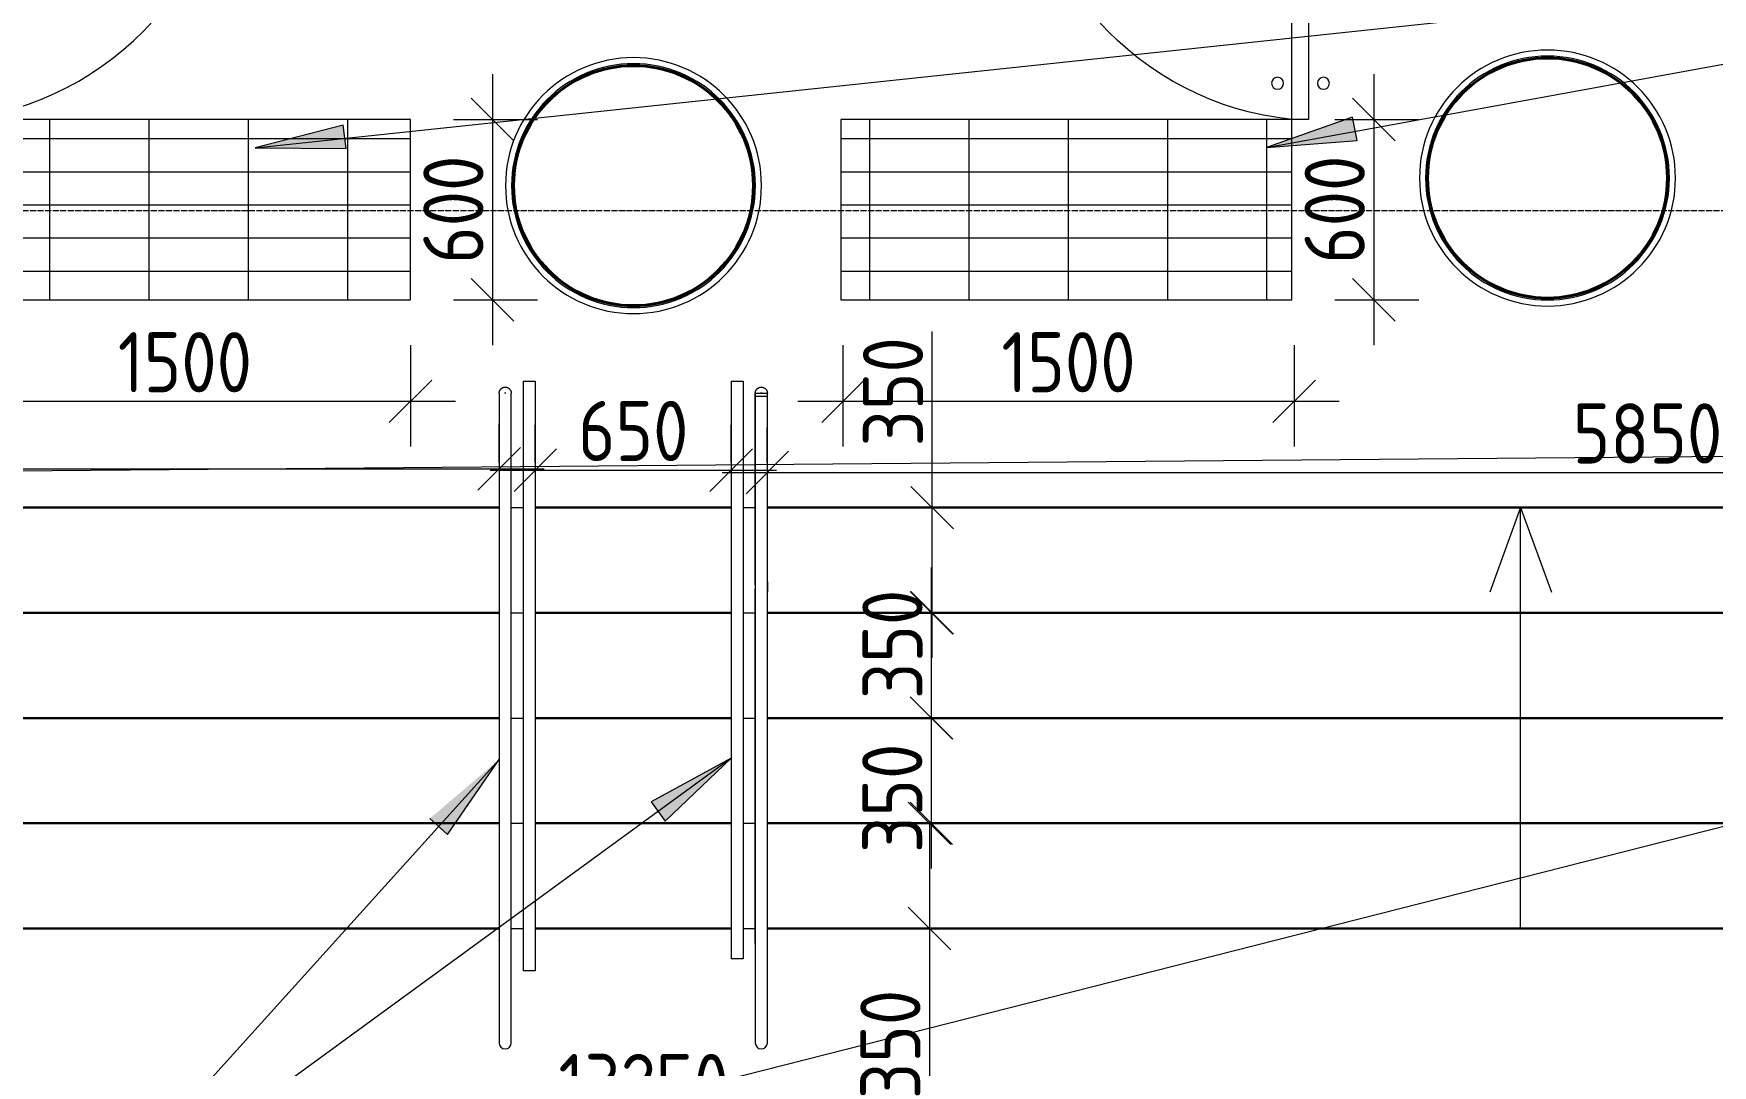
# Model space of a CAD drawing. Header units: millimetres. Extents: x 504091 to 2165846, y 135022 to 442887.
# Drawn here: x 1033176 to 1038758, y 322703 to 326134 of the extents above; entities that cross this region are included whole.
import ezdxf

# ---------------------------------------------------------------- set-up
doc = ezdxf.new("R2010")
doc.units = ezdxf.units.MM
doc.linetypes.add('ADSK_Линия сетки', pattern=[25, 20, -2.5, 0, -2.5])
doc.linetypes.add('осеваяX2', pattern=[4, 2.5, -0.5, 0.5, -0.5])
doc.layers.get('Defpoints').update_dxf_attribs({"color": 255})
for name, color, linetype, lineweight in [('Аннотация', 7, 'Continuous', 9), ('Двери', 7, 'Continuous', 20), ('Колонны', 7, 'Continuous', 18), ('Лестницы', 7, 'Continuous', 18), ('Ограждение', 7, 'Continuous', 18), ('Оси', 165, 'осеваяX2', 13), ('Перекрытие', 7, 'Continuous', 18), ('размеры', 7, 'Continuous', 9), ('Стены наружные', 7, 'Continuous', 18), ('Узлы', 7, 'Continuous', 18)]:
    doc.layers.add(name, color=color, linetype=linetype, lineweight=lineweight)
doc.layers.add('ВСПОМОГАТЕЛЬНЫЙ', color=52, linetype='Continuous', lineweight=5, plot=False)
doc.layers.add('Линии', color=7, linetype='Continuous', lineweight=9, true_color=0x00a600)
doc.styles.add('GOST Common_1', font='GOST_Common.ttf', dxfattribs={"width": 0.9, "height": 250})
doc.styles.add('GOST Common_6', font='GOST_Common.ttf', dxfattribs={"width": 0.9, "height": 200})
doc.dimstyles.new('ADSK_Основной_2_5_мм_Округление_до_10_мм', dxfattribs={"dimscale": 304.8, "dimtxt": 251.428749, "dimasz": 0.463911, "dimexe": 0.492126, "dimexo": 0.492126, "dimgap": 0.098425, "dimtad": 1, "dimdec": 0, "dimrnd": 10, "dimdsep": 46, "dimtxsty": 'GOST Common_1', "dimblk1": 'OBLIQUE', "dimblk2": 'OBLIQUE', "dimsah": 1, "dimcen": 0.09, "dimdle": 0.492126, "dimazin": 2, "dimtfac": 1, "dimtdec": 4, "dimtix": 1, "dimtmove": 0, "dimatfit": 3, "dimfxl": 0, "dimtvp": 1, "dimtolj": 1, "dimtzin": 0, "dimlwd": 20, "dimlwe": 20, "dimarcsym": 0})

# ---------------------------------------------------------------- blocks, each defined once
blk = doc.blocks.new('Ограждение - Ограждение-1958639-План 1-го этажа')
at = {"layer": 'Ограждение'}
for p, q in [((24185.2, -2705), (24225.2, -2705)), ((24185.2, -2705), (24185.2, -3045)), ((24225.2, -2705), (24225.2, -3045)), ((24185.2, -3045), (24185.2, -3345)), ((24225.2, -3045), (24225.2, -3345)), ((24185.2, -3345), (24185.2, -4545)), ((24225.2, -3345), (24225.2, -4545)), ((24185.2, -4545), (24185.2, -4665)), ((24225.2, -4545), (24225.2, -4665)), ((24225.2, -4665), (24185.2, -4665))]:
    blk.add_line(p, q, dxfattribs=at)
blk = doc.blocks.new('Тип перил - Перила_Внутренний_-3098167-План 1-го этажа')
at = {"layer": 'Ограждение'}
for p, q in [((24105.2, -2705), (24105.2, -3045)), ((24127.5, -2705), (24122.9, -2705)), ((24145.2, -3045), (24145.2, -2705)), ((24105.2, -3045), (24105.2, -3332.5)), ((24145.2, -3332.5), (24145.2, -3045)), ((24105.2, -3346.6), (24105.2, -4524.6)), ((24145.2, -4524.6), (24145.2, -3346.6)), ((24105.2, -4525.2), (24105.2, -4524.6))]:
    blk.add_line(p, q, dxfattribs=at)
at = {"layer": 'Ограждение', "flags": 128}
for points in [[(24105.2, -3332.5), (24105.2, -3333.7), (24105.2, -3334.9), (24105.2, -3336.1), (24105.2, -3337.3), (24105.2, -3338.5), (24105.2, -3339.6), (24105.2, -3340.8), (24105.2, -3341.9), (24105.2, -3343.1), (24105.2, -3344.2), (24105.2, -3345.3), (24105.2, -3346.4), (24105.2, -3346.6)], [(24145.2, -3346.6), (24145.2, -3345.5), (24145.2, -3344.5), (24145.2, -3343.3), (24145.2, -3342.2), (24145.2, -3341.1), (24145.2, -3339.9), (24145.2, -3338.8), (24145.2, -3337.6), (24145.2, -3336.4), (24145.2, -3335.2), (24145.2, -3334), (24145.2, -3332.8), (24145.2, -3332.5)]]:
    blk.add_lwpolyline(points, dxfattribs=at)
blk = doc.blocks.new('Тип перил - D40-V56-План 1-го этажа')
at = {"layer": 'Ограждение', "flags": 128}
for points in [[(0, 20), (0.8, 20), (1.6, 19.9), (2.4, 19.9), (3.2, 19.7), (4, 19.6), (4.8, 19.4), (5.5, 19.2), (6.3, 19), (7, 18.7), (7.8, 18.4), (8.5, 18.1), (9.2, 17.7), (9.9, 17.4), (10.6, 16.9), (11.3, 16.5), (11.9, 16), (12.6, 15.6), (13.2, 15), (13.8, 14.5), (14.3, 13.9), (14.9, 13.3), (15.4, 12.7), (15.9, 12.1), (16.4, 11.5), (16.8, 10.8), (17.2, 10.1), (17.6, 9.4), (18, 8.7), (18.3, 8), (18.6, 7.2), (18.9, 6.5), (19.2, 5.7), (19.4, 5), (19.6, 4.2), (19.7, 3.4), (19.8, 2.6), (19.9, 1.8), (20, 1), (20, 0.2), (20, 0)], [(20, 0), (20, -0.8), (19.9, -1.6), (19.9, -2.4), (19.7, -3.2), (19.6, -4), (19.4, -4.8), (19.2, -5.5), (19, -6.3), (18.7, -7), (18.4, -7.8), (18.1, -8.5), (17.7, -9.2), (17.4, -9.9), (16.9, -10.6), (16.5, -11.3), (16, -11.9), (15.6, -12.6), (15, -13.2), (14.5, -13.8), (13.9, -14.3), (13.3, -14.9), (12.7, -15.4), (12.1, -15.9), (11.5, -16.4), (10.8, -16.8), (10.1, -17.2), (9.4, -17.6), (8.7, -18), (8, -18.3), (7.2, -18.6), (6.5, -18.9), (5.7, -19.2), (5, -19.4), (4.2, -19.6), (3.4, -19.7), (2.6, -19.8), (1.8, -19.9), (1, -20), (0.2, -20), (0, -20)]]:
    blk.add_lwpolyline(points, dxfattribs=at)
blk = doc.blocks.new('Тип перил - Перила_Внутренний_-3098185-План 1-го этажа')
at = {"layer": 'Ограждение', "flags": 128}
for points in [[(24105.2, -3332.5), (24105.2, -3333.7), (24105.2, -3334.9), (24105.2, -3336.1), (24105.2, -3337.3), (24105.2, -3338.5), (24105.2, -3339.6), (24105.2, -3340.8), (24105.2, -3341.9), (24105.2, -3343.1), (24105.2, -3344.2), (24105.2, -3345.3), (24105.2, -3346.4), (24105.2, -3346.6)], [(24145.2, -3346.6), (24145.2, -3345.5), (24145.2, -3344.5), (24145.2, -3343.3), (24145.2, -3342.2), (24145.2, -3341.1), (24145.2, -3339.9), (24145.2, -3338.8), (24145.2, -3337.6), (24145.2, -3336.4), (24145.2, -3335.2), (24145.2, -3334), (24145.2, -3332.8)]]:
    blk.add_lwpolyline(points, dxfattribs=at)
blk = doc.blocks.new('Тип перил - D40-V58-План 1-го этажа')
at = {"layer": 'Ограждение', "flags": 128}
for points in [[(4.8, 19.4), (5.5, 19.2), (6.3, 19), (7, 18.7), (7.8, 18.4), (8.5, 18.1), (9.2, 17.7), (9.9, 17.4), (10.6, 16.9), (11.3, 16.5), (11.9, 16), (12.6, 15.6), (13.2, 15), (13.8, 14.5), (14.3, 13.9), (14.9, 13.3), (15.4, 12.7), (15.9, 12.1), (16.4, 11.5), (16.8, 10.8), (17.2, 10.1), (17.6, 9.4), (18, 8.7), (18.3, 8), (18.6, 7.2), (18.9, 6.5), (19.2, 5.7), (19.4, 5), (19.6, 4.2), (19.7, 3.4), (19.8, 2.6), (19.9, 1.8), (20, 1), (20, 0.2), (20, 0)], [(9.4, -17.6), (8.7, -18), (8, -18.3), (7.2, -18.6), (6.5, -18.9), (5.7, -19.2), (5, -19.4), (4.2, -19.6)], [(20, 0), (20, -0.8), (19.9, -1.6), (19.9, -2.4), (19.7, -3.2), (19.6, -4), (19.4, -4.8), (19.2, -5.5), (19, -6.3), (18.7, -7), (18.4, -7.8), (18.1, -8.5), (17.7, -9.2), (17.4, -9.9), (16.9, -10.6), (16.5, -11.3), (16, -11.9), (15.6, -12.6), (15, -13.2), (14.5, -13.8), (13.9, -14.3), (13.3, -14.9), (12.7, -15.4), (12.1, -15.9), (11.5, -16.4), (10.8, -16.8), (10.1, -17.2)]]:
    blk.add_lwpolyline(points, dxfattribs=at)
blk = doc.blocks.new('Тип перил - Перила_Внутренний_-V59-План 1-го этажа')
at = {"layer": 'Ограждение'}
for p, q in [((24956.8, -2705), (24996.8, -2705)), ((24956.8, -3332.5), (24956.8, -2705)), ((24996.8, -3332.5), (24996.8, -2705)), ((24956.8, -3332.5), (24956.8, -3356)), ((24996.8, -3332.5), (24996.8, -3356)), ((24956.8, -4525), (24956.8, -3356)), ((24996.8, -4525), (24996.8, -3356))]:
    blk.add_line(p, q, dxfattribs=at)
blk = doc.blocks.new('Ограждение - Ограждение-3099070-План 1-го этажа')
at = {"layer": 'Ограждение'}
for p, q in [((24876.8, -2705), (24916.8, -2705)), ((24876.8, -2705), (24876.8, -3045)), ((24916.8, -2705), (24916.8, -3045)), ((24876.8, -3045), (24876.8, -3345)), ((24916.8, -3045), (24916.8, -3345)), ((24876.8, -3345), (24876.8, -4545)), ((24916.8, -3345), (24916.8, -4545)), ((24876.8, -4545), (24876.8, -4625)), ((24916.8, -4545), (24916.8, -4625)), ((24916.8, -4625), (24876.8, -4625))]:
    blk.add_line(p, q, dxfattribs=at)
blk = doc.blocks.new('Тип перил - Перила_Внутренний_-3099075-План 1-го этажа')
at = {"layer": 'Ограждение'}
for p, q in [((24956.8, -2705), (24956.8, -3045)), ((24979.1, -2705), (24974.4, -2705)), ((24996.8, -3045), (24996.8, -2705)), ((24956.8, -3045), (24956.8, -3332.5)), ((24996.8, -3332.5), (24996.8, -3045)), ((24956.8, -3346.6), (24956.8, -4524.6)), ((24996.8, -4524.6), (24996.8, -3346.6)), ((24956.8, -4525.2), (24956.8, -4524.6))]:
    blk.add_line(p, q, dxfattribs=at)
at = {"layer": 'Ограждение', "flags": 128}
for points in [[(24956.8, -3332.5), (24956.8, -3333.7), (24956.8, -3334.9), (24956.8, -3336.1), (24956.8, -3337.3), (24956.8, -3338.5), (24956.8, -3339.6), (24956.8, -3340.8), (24956.8, -3341.9), (24956.8, -3343.1), (24956.8, -3344.2), (24956.8, -3345.3), (24956.8, -3346.4), (24956.8, -3346.6)], [(24996.8, -3346.6), (24996.8, -3345.5), (24996.8, -3344.5), (24996.8, -3343.3), (24996.8, -3342.2), (24996.8, -3341.1), (24996.8, -3339.9), (24996.8, -3338.8), (24996.8, -3337.6), (24996.8, -3336.4), (24996.8, -3335.2), (24996.8, -3334), (24996.8, -3332.8), (24996.8, -3332.5)]]:
    blk.add_lwpolyline(points, dxfattribs=at)
blk = doc.blocks.new('Тип перил - Перила_Внутренний_-V68-План 1-го этажа')
at = {"layer": 'Ограждение'}
for p, q in [((24956.8, -2705), (24996.8, -2705)), ((24956.8, -3332.5), (24956.8, -2705)), ((24996.8, -3332.5), (24996.8, -2705)), ((24956.8, -3332.5), (24956.8, -3356)), ((24996.8, -3332.5), (24996.8, -3356)), ((24956.8, -4525), (24956.8, -3356)), ((24996.8, -4525), (24996.8, -3356))]:
    blk.add_line(p, q, dxfattribs=at)
blk = doc.blocks.new('Тип перил - Перила_Внутренний_-3099086-План 1-го этажа')
at = {"layer": 'Ограждение', "flags": 128}
for points in [[(24956.8, -3332.5), (24956.8, -3333.7), (24956.8, -3334.9), (24956.8, -3336.1), (24956.8, -3337.3), (24956.8, -3338.5), (24956.8, -3339.6), (24956.8, -3340.8), (24956.8, -3341.9), (24956.8, -3343.1), (24956.8, -3344.2), (24956.8, -3345.3), (24956.8, -3346.4), (24956.8, -3346.6)], [(24996.8, -3346.6), (24996.8, -3345.5), (24996.8, -3344.5), (24996.8, -3343.3), (24996.8, -3342.2), (24996.8, -3341.1), (24996.8, -3339.9), (24996.8, -3338.8), (24996.8, -3337.6), (24996.8, -3336.4), (24996.8, -3335.2), (24996.8, -3334), (24996.8, -3332.8)]]:
    blk.add_lwpolyline(points, dxfattribs=at)
blk = doc.blocks.new('Тип перил - Перила_Внутренний_-V69-План 1-го этажа')
at = {"layer": 'Ограждение'}
for p, q in [((24956.8, -3332.5), (24956.8, -3346.7)), ((24996.8, -3332.5), (24996.8, -3346.7))]:
    blk.add_line(p, q, dxfattribs=at)
blk = doc.blocks.new('ADSK_Стрелка - По умолчанию-7055096-План 1-го этажа')
at = {"layer": 'Узлы'}
blk.add_line((0, 0), (1399.4, 0.2), dxfattribs=at)
blk = doc.blocks.new('_Oblique')
at = {"color": 0, "linetype": 'ByBlock', "lineweight": -2}
blk.add_line((-0.5, -0.5), (0.5, 0.5), dxfattribs=at)
blk = doc.blocks.new('*D976')
at = {"layer": 'Defpoints', "color": 0, "lineweight": 20, "transparency": 16777216}
for p in [(1035871.1, 323508.2), (1036155, 323508.2), (1035871.1, 323158.2)]:
    blk.add_point(p, dxfattribs=at)
at = {"layer": 'размеры', "color": 0, "transparency": 16777216}
for p, q in [((1036021.1, 323508.2), (1036305, 323508.2)), ((1036155, 323508.2), (1036155, 323008.2)), ((1036021.1, 323158.2), (1036305, 323158.2)), ((1036155, 323158.2), (1036155, 322572.1))]:
    blk.add_line(p, q, dxfattribs=at)
at = {"layer": 'размеры', "color": 0, "transparency": 16777216, "xscale": 141.4, "yscale": 141.4, "zscale": 141.4}
for p, rotation in [((1036155, 323508.2), 90), ((1036155, 323158.2), 270)]:
    blk.add_blockref('_Oblique', p, dxfattribs=dict(at, rotation=rotation))
at = {"layer": 'размеры', "color": 0, "lineweight": 20, "transparency": 16777216, "insert": (1036025, 322773.1), "char_height": 200, "attachment_point": 5, "rotation": 90, "style": 'GOST Common_6'}
blk.add_mtext('\\A1;350', dxfattribs=at)
blk = doc.blocks.new('*D977')
at = {"layer": 'Defpoints', "color": 0, "lineweight": 20, "transparency": 16777216}
for p in [(1035965.8, 323858.2), (1036161.3, 323858.2), (1035871.1, 323508.2)]:
    blk.add_point(p, dxfattribs=at)
at = {"layer": 'размеры', "color": 0, "transparency": 16777216}
for p, q in [((1036161.3, 323358.2), (1036161.3, 324008.2)), ((1036115.8, 323858.2), (1036311.3, 323858.2)), ((1036021.1, 323508.2), (1036311.3, 323508.2))]:
    blk.add_line(p, q, dxfattribs=at)
at = {"layer": 'размеры', "color": 0, "transparency": 16777216, "xscale": 141.4, "yscale": 141.4, "zscale": 141.4}
for p, rotation in [((1036161.3, 323858.2), 90), ((1036161.3, 323508.2), 270)]:
    blk.add_blockref('_Oblique', p, dxfattribs=dict(at, rotation=rotation))
at = {"layer": 'размеры', "color": 0, "lineweight": 20, "transparency": 16777216, "insert": (1036031.3, 323591.4), "char_height": 200, "attachment_point": 5, "rotation": 90, "style": 'GOST Common_6'}
blk.add_mtext('\\A1;350', dxfattribs=at)
blk = doc.blocks.new('*D978')
at = {"layer": 'Defpoints', "color": 0, "lineweight": 20, "transparency": 16777216}
for p in [(1035981.6, 324208.2), (1036161.9, 324208.2), (1035965.8, 323858.2)]:
    blk.add_point(p, dxfattribs=at)
at = {"layer": 'размеры', "color": 0, "transparency": 16777216}
for p, q in [((1036161.9, 323708.2), (1036161.9, 324358.2)), ((1036131.6, 324208.2), (1036311.9, 324208.2)), ((1036115.8, 323858.2), (1036311.9, 323858.2))]:
    blk.add_line(p, q, dxfattribs=at)
at = {"layer": 'размеры', "color": 0, "transparency": 16777216, "xscale": 141.4, "yscale": 141.4, "zscale": 141.4}
for p, rotation in [((1036161.9, 324208.2), 90), ((1036161.9, 323858.2), 270)]:
    blk.add_blockref('_Oblique', p, dxfattribs=dict(at, rotation=rotation))
at = {"layer": 'размеры', "color": 0, "lineweight": 20, "transparency": 16777216, "insert": (1036031.9, 324103), "char_height": 200, "attachment_point": 5, "rotation": 90, "style": 'GOST Common_6'}
blk.add_mtext('\\A1;350', dxfattribs=at)
blk = doc.blocks.new('*D979')
at = {"layer": 'Defpoints', "color": 0, "lineweight": 20, "transparency": 16777216}
for p in [(1035946.2, 324557.6), (1036163.7, 324557.6), (1035981.6, 324208.2)]:
    blk.add_point(p, dxfattribs=at)
at = {"layer": 'размеры', "color": 0, "transparency": 16777216}
for p, q in [((1036163.7, 324557.6), (1036163.7, 325143.7)), ((1036096.2, 324557.6), (1036313.7, 324557.6)), ((1036163.7, 324058.2), (1036163.7, 324557.6)), ((1036131.6, 324208.2), (1036313.7, 324208.2))]:
    blk.add_line(p, q, dxfattribs=at)
at = {"layer": 'размеры', "color": 0, "transparency": 16777216, "xscale": 141.4, "yscale": 141.4, "zscale": 141.4}
for p, rotation in [((1036163.7, 324557.6), 90), ((1036163.7, 324208.2), 270)]:
    blk.add_blockref('_Oblique', p, dxfattribs=dict(at, rotation=rotation))
at = {"layer": 'размеры', "color": 0, "lineweight": 20, "transparency": 16777216, "insert": (1036033.7, 324942.7), "char_height": 200, "attachment_point": 5, "rotation": 90, "style": 'GOST Common_6'}
blk.add_mtext('\\A1;350', dxfattribs=at)
blk = doc.blocks.new('*D980')
at = {"layer": 'Defpoints', "color": 0, "lineweight": 20, "transparency": 16777216}
for p in [(1034724.3, 324686.3), (1028940.8, 324628.1), (1034724.3, 324558.2)]:
    blk.add_point(p, dxfattribs=at)
at = {"layer": 'размеры', "color": 0, "transparency": 16777216}
for p, q in [((1028940.8, 324778.1), (1028940.8, 324836.3)), ((1034724.3, 324708.2), (1034724.3, 324836.3)), ((1028790.8, 324686.3), (1034874.3, 324686.3))]:
    blk.add_line(p, q, dxfattribs=at)
at = {"layer": 'размеры', "color": 0, "transparency": 16777216, "xscale": 141.4, "yscale": 141.4, "zscale": 141.4, "rotation": 180}
blk.add_blockref('_Oblique', (1028940.8, 324686.3), dxfattribs=at)
at = {"layer": 'размеры', "color": 0, "transparency": 16777216, "xscale": 141.4, "yscale": 141.4, "zscale": 141.4}
blk.add_blockref('_Oblique', (1034724.3, 324686.3), dxfattribs=at)
at = {"layer": 'размеры', "color": 0, "lineweight": 20, "transparency": 16777216, "insert": (1031832.5, 324816.3), "char_height": 200, "attachment_point": 5, "style": 'GOST Common_6'}
blk.add_mtext('\\A1;5780', dxfattribs=at)
blk = doc.blocks.new('*D981')
at = {"layer": 'Defpoints', "color": 0, "lineweight": 20, "transparency": 16777216}
for p in [(1035495.8, 324682.4), (1034844.3, 324558.2), (1035495.8, 324557.6)]:
    blk.add_point(p, dxfattribs=at)
at = {"layer": 'размеры', "color": 0, "transparency": 16777216}
for p, q in [((1034844.3, 324708.2), (1034844.3, 324832.4)), ((1035495.8, 324707.6), (1035495.8, 324832.4)), ((1034694.3, 324682.4), (1035645.8, 324682.4))]:
    blk.add_line(p, q, dxfattribs=at)
at = {"layer": 'размеры', "color": 0, "transparency": 16777216, "xscale": 141.4, "yscale": 141.4, "zscale": 141.4, "rotation": 180}
blk.add_blockref('_Oblique', (1034844.3, 324682.4), dxfattribs=at)
at = {"layer": 'размеры', "color": 0, "transparency": 16777216, "xscale": 141.4, "yscale": 141.4, "zscale": 141.4}
blk.add_blockref('_Oblique', (1035495.8, 324682.4), dxfattribs=at)
at = {"layer": 'размеры', "color": 0, "lineweight": 20, "transparency": 16777216, "insert": (1035170.1, 324812.4), "char_height": 200, "attachment_point": 5, "style": 'GOST Common_6'}
blk.add_mtext('\\A1;650', dxfattribs=at)
blk = doc.blocks.new('*D982')
at = {"layer": 'Defpoints', "color": 0, "lineweight": 20, "transparency": 16777216}
for p in [(1041468.6, 324674.3), (1035615.8, 324557.6), (1041468.6, 324557.6)]:
    blk.add_point(p, dxfattribs=at)
at = {"layer": 'размеры', "color": 0, "transparency": 16777216}
for p, q in [((1035615.8, 324707.6), (1035615.8, 324824.3)), ((1041468.6, 324707.6), (1041468.6, 324824.3)), ((1035465.8, 324674.3), (1041618.6, 324674.3))]:
    blk.add_line(p, q, dxfattribs=at)
at = {"layer": 'размеры', "color": 0, "transparency": 16777216, "xscale": 141.4, "yscale": 141.4, "zscale": 141.4, "rotation": 180}
blk.add_blockref('_Oblique', (1035615.8, 324674.3), dxfattribs=at)
at = {"layer": 'размеры', "color": 0, "transparency": 16777216, "xscale": 141.4, "yscale": 141.4, "zscale": 141.4}
blk.add_blockref('_Oblique', (1041468.6, 324674.3), dxfattribs=at)
at = {"layer": 'размеры', "color": 0, "lineweight": 20, "transparency": 16777216, "insert": (1038542.2, 324804.3), "char_height": 200, "attachment_point": 5, "style": 'GOST Common_6'}
blk.add_mtext('\\A1;5850', dxfattribs=at)
blk = doc.blocks.new('*D983')
at = {"layer": 'Defpoints', "color": 0, "lineweight": 20, "transparency": 16777216}
for p in [(1028579.7, 323158.2), (1041829.7, 323158.2), (1041829.7, 322511.5)]:
    blk.add_point(p, dxfattribs=at)
at = {"layer": 'размеры', "color": 0, "transparency": 16777216}
for p, q in [((1028579.7, 323008.2), (1028579.7, 322361.5)), ((1041829.7, 323008.2), (1041829.7, 322361.5)), ((1028429.7, 322511.5), (1041979.7, 322511.5))]:
    blk.add_line(p, q, dxfattribs=at)
at = {"layer": 'размеры', "color": 0, "transparency": 16777216, "xscale": 141.4, "yscale": 141.4, "zscale": 141.4, "rotation": 180}
blk.add_blockref('_Oblique', (1028579.7, 322511.5), dxfattribs=at)
at = {"layer": 'размеры', "color": 0, "transparency": 16777216, "xscale": 141.4, "yscale": 141.4, "zscale": 141.4}
blk.add_blockref('_Oblique', (1041829.7, 322511.5), dxfattribs=at)
at = {"layer": 'размеры', "color": 0, "lineweight": 20, "transparency": 16777216, "insert": (1035204.7, 322641.5), "char_height": 200, "attachment_point": 5, "style": 'GOST Common_6'}
blk.add_mtext('\\A1;13250', dxfattribs=at)
blk = doc.blocks.new('*D948')
at = {"layer": 'Defpoints', "color": 0, "lineweight": 20, "transparency": 16777216}
for p in [(1038395.9, 326758.2), (1039049.5, 326758.2), (1040004.6, 324557.6)]:
    blk.add_point(p, dxfattribs=at)
at = {"layer": 'размеры', "color": 0, "transparency": 16777216}
for p, q in [((1039049.5, 324407.6), (1039049.5, 326908.2)), ((1038545.9, 326758.2), (1039199.5, 326758.2)), ((1039854.6, 324557.6), (1038899.5, 324557.6))]:
    blk.add_line(p, q, dxfattribs=at)
at = {"layer": 'размеры', "color": 0, "transparency": 16777216, "xscale": 141.4, "yscale": 141.4, "zscale": 141.4}
for p, rotation in [((1039049.5, 326758.2), 90), ((1039049.5, 324557.6), 270)]:
    blk.add_blockref('_Oblique', p, dxfattribs=dict(at, rotation=rotation))
at = {"layer": 'размеры', "color": 0, "lineweight": 20, "transparency": 16777216, "insert": (1038919.5, 325657.9), "char_height": 200, "attachment_point": 5, "rotation": 90, "style": 'GOST Common_6'}
blk.add_mtext('\\A1;2200', dxfattribs=at)
blk = doc.blocks.new('витражная дверь 1500')
at = {"layer": 'Двери'}
for points in [[(-110, -1000), (-55, -1000), (-55, 0), (-110, 0), (-110, -1000)], [(1500, -650), (1445, -650), (1445, 0), (1500, 0), (1500, -650)]]:
    blk.add_lwpolyline(points, dxfattribs=at)
for centre, radius, start, end in [((-156.3, -3.8), 1001.3, 275.8055, 0.2201), ((1501.3, 3.9), 656.3, 180.3406, 265.0782)]:
    blk.add_arc(centre, radius, start, end, dxfattribs=at)
at = {"layer": 'Линии', "color": 7, "lineweight": 18}
for centre in [(-160, -880), (-7.5, -880)]:
    blk.add_circle(centre, 20, dxfattribs=at)
blk = doc.blocks.new('*D1025')
at = {"layer": 'Defpoints', "color": 0, "lineweight": 20, "transparency": 16777216}
for p in [(1032929.5, 325248.2), (1034429.5, 325248.2), (1034429.5, 324911)]:
    blk.add_point(p, dxfattribs=at)
at = {"layer": 'размеры', "color": 0, "transparency": 16777216}
for p, q in [((1032929.5, 325098.2), (1032929.5, 324761)), ((1034429.5, 325098.2), (1034429.5, 324761)), ((1032779.5, 324911), (1034579.5, 324911))]:
    blk.add_line(p, q, dxfattribs=at)
at = {"layer": 'размеры', "color": 0, "transparency": 16777216, "xscale": 141.4, "yscale": 141.4, "zscale": 141.4, "rotation": 180}
blk.add_blockref('_Oblique', (1032929.5, 324911), dxfattribs=at)
at = {"layer": 'размеры', "color": 0, "transparency": 16777216, "xscale": 141.4, "yscale": 141.4, "zscale": 141.4}
blk.add_blockref('_Oblique', (1034429.5, 324911), dxfattribs=at)
at = {"layer": 'размеры', "color": 0, "lineweight": 20, "transparency": 16777216, "insert": (1033679.5, 325041), "char_height": 200, "attachment_point": 5, "style": 'GOST Common_6'}
blk.add_mtext('\\A1;1500', dxfattribs=at)
blk = doc.blocks.new('*D960')
at = {"layer": 'Defpoints', "color": 0, "lineweight": 20, "transparency": 16777216}
for p in [(1035867.2, 325248.2), (1037367.2, 325248.2), (1037367.2, 324911)]:
    blk.add_point(p, dxfattribs=at)
at = {"layer": 'размеры', "color": 0, "transparency": 16777216}
for p, q in [((1035867.2, 325098.2), (1035867.2, 324761)), ((1037367.2, 325098.2), (1037367.2, 324761)), ((1035717.2, 324911), (1037517.2, 324911))]:
    blk.add_line(p, q, dxfattribs=at)
at = {"layer": 'размеры', "color": 0, "transparency": 16777216, "xscale": 141.4, "yscale": 141.4, "zscale": 141.4, "rotation": 180}
blk.add_blockref('_Oblique', (1035867.2, 324911), dxfattribs=at)
at = {"layer": 'размеры', "color": 0, "transparency": 16777216, "xscale": 141.4, "yscale": 141.4, "zscale": 141.4}
blk.add_blockref('_Oblique', (1037367.2, 324911), dxfattribs=at)
at = {"layer": 'размеры', "color": 0, "lineweight": 20, "transparency": 16777216, "insert": (1036617.2, 325041), "char_height": 200, "attachment_point": 5, "style": 'GOST Common_6'}
blk.add_mtext('\\A1;1500', dxfattribs=at)
blk = doc.blocks.new('*D1026')
at = {"layer": 'Defpoints', "color": 0, "lineweight": 20, "transparency": 16777216}
for p in [(1034422, 325848.2), (1034422, 325248.2), (1034702.1, 325248.2)]:
    blk.add_point(p, dxfattribs=at)
at = {"layer": 'размеры', "color": 0, "transparency": 16777216}
for p, q in [((1034702.1, 325998.2), (1034702.1, 325098.2)), ((1034572, 325848.2), (1034852.1, 325848.2)), ((1034572, 325248.2), (1034852.1, 325248.2))]:
    blk.add_line(p, q, dxfattribs=at)
at = {"layer": 'размеры', "color": 0, "transparency": 16777216, "xscale": 141.4, "yscale": 141.4, "zscale": 141.4}
for p, rotation in [((1034702.1, 325848.2), 90), ((1034702.1, 325248.2), 270)]:
    blk.add_blockref('_Oblique', p, dxfattribs=dict(at, rotation=rotation))
at = {"layer": 'размеры', "color": 0, "lineweight": 20, "transparency": 16777216, "insert": (1034572.1, 325548.2), "char_height": 200, "attachment_point": 5, "rotation": 90, "style": 'GOST Common_6'}
blk.add_mtext('\\A1;600', dxfattribs=at)
blk = doc.blocks.new('*D961')
at = {"layer": 'Defpoints', "color": 0, "lineweight": 20, "transparency": 16777216}
for p in [(1037352.1, 325848.2), (1037352.1, 325248.2), (1037632.2, 325248.2)]:
    blk.add_point(p, dxfattribs=at)
at = {"layer": 'размеры', "color": 0, "transparency": 16777216}
for p, q in [((1037632.2, 325998.2), (1037632.2, 325098.2)), ((1037502.1, 325848.2), (1037782.2, 325848.2)), ((1037502.1, 325248.2), (1037782.2, 325248.2))]:
    blk.add_line(p, q, dxfattribs=at)
at = {"layer": 'размеры', "color": 0, "transparency": 16777216, "xscale": 141.4, "yscale": 141.4, "zscale": 141.4}
for p, rotation in [((1037632.2, 325848.2), 90), ((1037632.2, 325248.2), 270)]:
    blk.add_blockref('_Oblique', p, dxfattribs=dict(at, rotation=rotation))
at = {"layer": 'размеры', "color": 0, "lineweight": 20, "transparency": 16777216, "insert": (1037502.2, 325548.2), "char_height": 200, "attachment_point": 5, "rotation": 90, "style": 'GOST Common_6'}
blk.add_mtext('\\A1;600', dxfattribs=at)

msp = doc.modelspace()

# ---------------------------------------------------------------- hatches: boundary and pattern name
at = {"layer": 'Аннотация', "lineweight": 9}
for points in [[(1033912.9659, 325753.807), (1034215.5428, 325751.1358), (1034205.924, 325829.5395)], [(1037275.7049, 325754.9587), (1037577.3912, 325778.3111), (1037561.0674, 325855.5975)], [(1034724.3019, 323720.4433), (1034493.9589, 323524.224), (1034552.593, 323471.2928)], [(1035495.844, 323724.2344), (1035230.1003, 323579.5271), (1035276.6083, 323515.6784)]]:
    msp.add_hatch(color=256, dxfattribs=at).paths.add_polyline_path(points)
at = {"layer": 'Колонны', "true_color": 0xfbfbf4}
for points in [[(1038209.6816, 325247.8911), (1038281.7459, 325254.4935), (1038348.3723, 325272.346), (1038412.4338, 325302.2184), (1038470.3348, 325342.7611), (1038523.2877, 325396.9863), (1038562.3981, 325453.9445), (1038591.3362, 325516.963), (1038609.1258, 325584.1269), (1038615.1861, 325653.3955), (1038608.5836, 325653.3955), (1038602.5234, 325584.1269), (1038584.5269, 325516.963), (1038555.1409, 325453.9445), (1038515.2583, 325396.9863), (1038466.0909, 325347.8189), (1038409.1326, 325307.9363), (1038346.1141, 325278.5503), (1038278.9502, 325260.5537), (1038209.6816, 325254.4935), (1038139.2665, 325260.8609), (1038070.9909, 325279.6033), (1038010.2306, 325307.9363), (1037953.2723, 325347.8189), (1037904.1049, 325396.9863), (1037864.2223, 325453.9445), (1037834.8363, 325516.963), (1037816.8398, 325584.1269), (1037809.8498, 325653.3955), (1037804.1772, 325653.3955), (1037811.682, 325577.9633), (1037828.6321, 325514.7049), (1037858.5045, 325450.6433), (1037899.7442, 325392.0453), (1037953.2723, 325339.7895), (1038010.2306, 325300.679), (1038073.2491, 325271.7409), (1038142.5462, 325253.7647), (1038188.3944, 325249.7535)], [(1035170.8574, 325222.5025), (1035241.2725, 325228.663), (1035309.5481, 325246.9574), (1035373.6096, 325276.8298), (1035431.5106, 325317.3725), (1035484.4883, 325371.633), (1035523.5868, 325428.5834), (1035552.5171, 325491.5932), (1035570.3025, 325558.7479), (1035576.3619, 325628.0069), (1035569.7044, 325628.0069), (1035563.645, 325558.7479), (1035545.651, 325491.5932), (1035516.2691, 325428.5834), (1035476.3919, 325371.633), (1035427.2313, 325322.4724), (1035370.2809, 325282.5953), (1035307.2711, 325253.2134), (1035240.1165, 325235.2193), (1035170.8574, 325229.1599), (1035100.4423, 325235.5291), (1035032.1667, 325254.2751), (1034971.4339, 325282.5953), (1034914.4835, 325322.4724), (1034865.3229, 325371.633), (1034825.4458, 325428.5834), (1034796.0638, 325491.5932), (1034778.0698, 325558.7479), (1034771.0345, 325628.0069), (1034765.353, 325628.0069), (1034772.9509, 325552.2272), (1034789.8079, 325489.3163), (1034819.6803, 325425.2547), (1034860.92, 325366.6567), (1034914.4835, 325314.3761), (1034971.4339, 325275.2776), (1035034.4437, 325246.3473), (1035101.5984, 325228.5619), (1035162.4812, 325223.2353)]]:
    msp.add_hatch(color=7, dxfattribs=at).paths.add_polyline_path(points)
at = {"layer": 'Узлы', "lineweight": 9}
h = msp.add_hatch(dxfattribs=at)
h.set_pattern_fill('FP_30', color=253, style=0, pattern_type=2)
h.set_pattern_definition([(0, (1010460.73, 326444.08), (0, 110), []), (90, (1010460.73, 326444.08), (-330, 2e-14), [])])
h.paths.add_polyline_path([(1033542.6823, 325248.2106), (1034429.5149, 325248.2106), (1034429.5149, 325848.2106), (1032929.5149, 325848.2106), (1032929.5149, 325248.2106), (1033014.8893, 325248.2106)])
h = msp.add_hatch(dxfattribs=at)
h.set_pattern_fill('FP_31', color=253, style=0, pattern_type=2)
h.set_pattern_definition([(0, (1013186.77, 326444.08), (0, 110), []), (90, (1013186.77, 326444.08), (-330, 2e-14), [])])
h.paths.add_polyline_path([(1037359.6517, 325248.2106), (1037359.6517, 325848.2106), (1035859.6517, 325848.2106), (1035859.6517, 325248.2106), (1036655.7828, 325248.2106)])

# ---------------------------------------------------------------- linework, layer by layer
at = {"layer": 'Аннотация', "lineweight": 9}
for p, q in [((1033912.9659, 325753.807), (1041927.2377, 326604.5698)), ((1037275.7049, 325754.9587), (1041936.5953, 326605.5632)), ((1034205.924, 325829.5395), (1033912.9659, 325753.807)), ((1034215.5428, 325751.1358), (1034205.924, 325829.5395)), ((1037561.0674, 325855.5975), (1037275.7049, 325754.9587)), ((1037577.3912, 325778.3111), (1037561.0674, 325855.5975)), ((1033912.9659, 325753.807), (1034215.5428, 325751.1358)), ((1037275.7049, 325754.9587), (1037577.3912, 325778.3111)), ((1041483.7659, 324181.0165), (1033252.0337, 322089.5495)), ((1035495.844, 323724.2344), (1033252.0337, 322089.5495)), ((1034724.3019, 323720.4433), (1033252.0337, 322089.5495)), ((1034552.593, 323471.2928), (1034724.3019, 323720.4433)), ((1035495.844, 323724.2344), (1035230.1003, 323579.5271)), ((1035276.6083, 323515.6784), (1035495.844, 323724.2344)), ((1035230.1003, 323579.5271), (1035276.6083, 323515.6784)), ((1034493.9589, 323524.224), (1034552.593, 323471.2928))]:
    msp.add_line(p, q, dxfattribs=at)
at = {"layer": 'Аннотация', "lineweight": 20}
for q in [(1038017.484, 324276.3028), (1038222.6961, 324276.3028)]:
    msp.add_line((1038120.0901, 324558.2106), q, dxfattribs=at)
at = {"layer": 'ВСПОМОГАТЕЛЬНЫЙ', "color": 1, "ltscale": 0.03}
msp.add_lwpolyline([(1028725.5526, 329368.3051), (1028723.5347, 329013.5409), (1028587.5272, 329013.5409), (1028562.6519, 324640.8787), (1041806.0045, 324754.5907), (1041717.1355, 329350.3014)], dxfattribs=at)
at = {"layer": 'Колонны', "lineweight": 40}
for centre, radius, start, end in [((1038209.6816, 325653.3955), 398.902, 0, 180), ((1035170.8574, 325628.0069), 398.847, 0, 180), ((1038209.6816, 325653.3955), 398.902, 180, 0), ((1035170.8574, 325628.0069), 398.847, 180, 0)]:
    msp.add_arc(centre, radius, start, end, dxfattribs=at)
at = {"layer": 'Лестницы', "color": 2, "lineweight": 30}
for p, q in [((1028940.7613, 324557.5657), (1034724.3019, 324557.5657)), ((1034844.3019, 324557.5657), (1035495.844, 324557.5657)), ((1035615.844, 324557.5657), (1041018.6157, 324557.5657)), ((1028940.7613, 324208.2106), (1034724.8287, 324208.2106)), ((1034844.3019, 324208.2106), (1035495.844, 324208.2106)), ((1035615.3172, 324208.2106), (1041468.6157, 324208.2106)), ((1028940.7613, 323858.2106), (1034724.3019, 323858.2106)), ((1034844.3019, 323858.2106), (1035495.844, 323858.2106)), ((1035615.844, 323858.2106), (1041468.6157, 323858.2106)), ((1035615.844, 323858.2106), (1041468.6157, 323858.2106)), ((1028940.7613, 323508.2106), (1034724.3019, 323508.2106)), ((1034844.3019, 323508.2106), (1035495.844, 323508.2106)), ((1035615.844, 323508.2106), (1041468.6157, 323508.2106)), ((1028940.7613, 323158.2106), (1034724.3019, 323158.2106)), ((1034844.3019, 323158.2106), (1035495.844, 323158.2106)), ((1035615.844, 323158.2106), (1041468.6157, 323158.2106))]:
    msp.add_line(p, q, dxfattribs=at)
at = {"layer": 'Лестницы'}
for p, q in [((1034764.3019, 324557.5657), (1034804.3019, 324557.5657)), ((1035535.844, 324557.5657), (1035575.844, 324557.5657)), ((1028940.7613, 324208.2106), (1034724.8287, 324208.2106)), ((1034763.7751, 324208.2106), (1034804.3019, 324208.2106)), ((1034763.7751, 324208.2106), (1034804.3019, 324208.2106)), ((1034844.3019, 324208.2106), (1035495.844, 324208.2106)), ((1035535.844, 324208.2106), (1035576.3708, 324208.2106)), ((1035535.844, 324208.2106), (1035576.3708, 324208.2106)), ((1035615.3172, 324208.2106), (1041019.1425, 324208.2106)), ((1028940.7613, 323858.2106), (1034724.3019, 323858.2106)), ((1034764.3019, 323858.2106), (1034804.3019, 323858.2106)), ((1034764.3019, 323858.2106), (1034804.3019, 323858.2106)), ((1034844.3019, 323858.2106), (1035495.844, 323858.2106)), ((1035535.844, 323858.2106), (1035575.844, 323858.2106)), ((1035535.844, 323858.2106), (1035575.844, 323858.2106)), ((1028940.7613, 323508.2106), (1034724.3019, 323508.2106)), ((1034764.3019, 323508.2106), (1034804.3019, 323508.2106)), ((1034764.3019, 323508.2106), (1034804.3019, 323508.2106)), ((1034844.3019, 323508.2106), (1035495.844, 323508.2106)), ((1035535.844, 323508.2106), (1035575.844, 323508.2106)), ((1035535.844, 323508.2106), (1035575.844, 323508.2106)), ((1035615.844, 323508.2106), (1041468.6157, 323508.2106)), ((1028940.7613, 323158.2106), (1034724.3019, 323158.2106)), ((1034764.3019, 323158.2106), (1034804.3019, 323158.2106)), ((1034764.3019, 323158.2106), (1034804.3019, 323158.2106)), ((1034844.3019, 323158.2106), (1035495.844, 323158.2106)), ((1035535.844, 323158.2106), (1035575.844, 323158.2106)), ((1035535.844, 323158.2106), (1035575.844, 323158.2106)), ((1035615.844, 323158.2106), (1041468.6157, 323158.2106))]:
    msp.add_line(p, q, dxfattribs=at)
at = {"layer": 'Линии', "color": 7}
for p, q in [((1034724.3019, 323138.2106), (1034724.3019, 322778.2106)), ((1034764.3019, 322778.2106), (1034764.3019, 323138.2106)), ((1035575.844, 323138.2106), (1035575.844, 322778.2106)), ((1035615.844, 322778.2106), (1035615.844, 323138.2106))]:
    msp.add_line(p, q, dxfattribs=at)
at = {"layer": 'Линии', "color": 253}
for points in [[(1034429.5149, 325848.2106), (1032929.5149, 325848.2106), (1032929.5149, 325248.2106), (1034429.5149, 325248.2106)], [(1037359.6517, 325848.2106), (1035859.6517, 325848.2106), (1035859.6517, 325248.2106), (1037359.6517, 325248.2106)]]:
    msp.add_lwpolyline(points, close=True, dxfattribs=at)
at = {"layer": 'Линии', "color": 7}
for centre in [(1034744.3019, 322778.2106), (1035595.844, 322778.2106)]:
    msp.add_arc(centre, 20, 180, 0, dxfattribs=at)
at = {"layer": 'Оси', "linetype": 'ADSK_Линия сетки'}
msp.add_line((1014992.1169, 325544.979), (1042026.7746, 325544.979), dxfattribs=at)
at = {"layer": 'Перекрытие'}
for p, q in [((1029389.4584, 324558.2106), (1034724.3019, 324558.2106)), ((1034764.3019, 324558.2106), (1034804.3019, 324558.2106)), ((1034844.3019, 324558.2106), (1035495.844, 324558.2106)), ((1035535.844, 324558.2106), (1035575.844, 324558.2106)), ((1035615.844, 324558.2106), (1041468.6157, 324558.2106))]:
    msp.add_line(p, q, dxfattribs=at)
at = {"layer": 'Стены наружные'}
for centre, radius, start, end in [((1035170.8574, 325628.0069), 425.5044, 0, 180), ((1035170.8574, 325628.0069), 405.5044, 0, 180), ((1038209.6816, 325653.3955), 425.5044, 0, 180), ((1038209.6816, 325653.3955), 405.5044, 0, 180), ((1038209.6816, 325653.3955), 425.5044, 180, 0), ((1038209.6816, 325653.3955), 405.5044, 180, 0), ((1035170.8574, 325628.0069), 425.5044, 180, 0), ((1035170.8574, 325628.0069), 405.5044, 180, 0)]:
    msp.add_arc(centre, radius, start, end, dxfattribs=at)

# ---------------------------------------------------------------- block references
at = {"layer": 'ВСПОМОГАТЕЛЬНЫЙ', "color": 1}
msp.add_blockref('витражная дверь 1500', (1032984.5149, 326848.2106), dxfattribs=at)
at = {"layer": 'ВСПОМОГАТЕЛЬНЫЙ', "color": 1, "xscale": -1}
msp.add_blockref('витражная дверь 1500', (1037304.6517, 326848.2106), dxfattribs=at)
at = {"layer": 'Ограждение'}
for name, p in [('Ограждение - Ограждение-1958639-План 1-го этажа', (1010619.0901, 327682.5657)), ('Ограждение - Ограждение-3099070-План 1-го этажа', (1010619.0901, 327682.5657)), ('Тип перил - Перила_Внутренний_-3098167-План 1-го этажа', (1010619.0901, 327643.2186)), ('Тип перил - Перила_Внутренний_-3099075-План 1-го этажа', (1010619.0901, 327643.2241)), ('Тип перил - Перила_Внутренний_-V68-План 1-го этажа', (1010619.0901, 327643.2241)), ('Тип перил - Перила_Внутренний_-V59-План 1-го этажа', (1010619.0901, 327633.2106)), ('Тип перил - Перила_Внутренний_-3098185-План 1-го этажа', (1010619.0901, 327633.2106)), ('Тип перил - Перила_Внутренний_-3099086-План 1-го этажа', (1010619.0901, 327633.2106)), ('Тип перил - Перила_Внутренний_-V69-План 1-го этажа', (1010619.0901, 327633.2106))]:
    msp.add_blockref(name, p, dxfattribs=at)
at = {"layer": 'Ограждение', "rotation": 90}
for name, p in [('Тип перил - D40-V56-План 1-го этажа', (1034744.3019, 324938.2186)), ('Тип перил - D40-V58-План 1-го этажа', (1034744.3019, 324938.2186)), ('Тип перил - D40-V56-План 1-го этажа', (1035595.844, 324938.2241)), ('Тип перил - D40-V58-План 1-го этажа', (1035595.844, 324938.2241))]:
    msp.add_blockref(name, p, dxfattribs=at)
at = {"layer": 'Узлы', "rotation": 89.99999999999984}
msp.add_blockref('ADSK_Стрелка - По умолчанию-7055096-План 1-го этажа', (1038120.0733, 323158.2106), dxfattribs=at)

# ---------------------------------------------------------------- dimensions: what is measured, and where the dimension line sits
at = {"layer": 'размеры', "lineweight": 20}
for base, p1, p2, picture, middle in [((1039049.5309, 326758.2106), (1040004.5719, 324557.5657), (1038395.8574, 326758.2106), '*D948', (1038919.5309, 325657.8881)), ((1034702.0834, 325248.2106), (1034421.9748, 325848.2106), (1034421.9748, 325248.2106), '*D1026', (1034572.0834, 325548.2106)), ((1037632.2202, 325248.2106), (1037352.1117, 325848.2106), (1037352.1117, 325248.2106), '*D961', (1037502.2202, 325548.2106))]:
    dim = msp.add_linear_dim(base=base, p1=p1, p2=p2, angle=90, dimstyle='ADSK_Основной_2_5_мм_Округление_до_10_мм', override={"dimtxt": 230, "dimpost": '<>', "dimtxsty": 'GOST Common_6', "dimfxl": 1633.351185, "dimlwd": 65535, "dimlwe": 65535}, dxfattribs=at)
    dim.commit()
    dim.dimension.update_dxf_attribs({"geometry": picture, "text_midpoint": middle})
for base, p1, p2, picture, middle in [((1034429.5149, 324910.9515), (1032929.5149, 325248.2106), (1034429.5149, 325248.2106), '*D1025', (1033679.5149, 325040.9515)), ((1037367.1918, 324910.9515), (1035867.1918, 325248.2106), (1037367.1918, 325248.2106), '*D960', (1036617.1918, 325040.9515)), ((1034724.3019, 324686.2934), (1028940.7613, 324628.0572), (1034724.3019, 324558.2106), '*D980', (1031832.5316, 324816.2934)), ((1035495.844, 324682.3545), (1034844.3019, 324558.2106), (1035495.844, 324557.5657), '*D981', (1035170.0729, 324812.3545)), ((1041468.6157, 324674.3443), (1035615.844, 324557.5657), (1041468.6157, 324557.5657), '*D982', (1038542.2298, 324804.3443)), ((1041829.6885, 322511.4736), (1028579.6885, 323158.2106), (1041829.6885, 323158.2106), '*D983', (1035204.6885, 322641.4736))]:
    dim = msp.add_linear_dim(base=base, p1=p1, p2=p2, dimstyle='ADSK_Основной_2_5_мм_Округление_до_10_мм', override={"dimtxt": 230, "dimpost": '<>', "dimtxsty": 'GOST Common_6', "dimfxl": 1633.351185, "dimlwd": 65535, "dimlwe": 65535}, dxfattribs=at)
    dim.commit()
    dim.dimension.update_dxf_attribs({"geometry": picture, "text_midpoint": middle})
for base, p1, p2, override, picture, middle in [((1036163.7446, 324557.5657), (1035981.5916, 324208.2106), (1035946.1794, 324557.5657), {"dimtxt": 230, "dimpost": '<>', "dimtxsty": 'GOST Common_6', "dimfxl": 1633.351185, "dimlwd": 65535, "dimlwe": 65535}, '*D979', (1036163.7446, 324942.7157)), ((1036161.8837, 324208.2106), (1035965.8003, 323858.2106), (1035981.5916, 324208.2106), {"dimtxt": 200, "dimpost": '<>', "dimtxsty": 'GOST Common_6', "dimfxl": 1633.351185, "dimlwd": 65535, "dimlwe": 65535}, '*D978', (1036161.8837, 324103.0084)), ((1036161.2753, 323858.2106), (1035871.0844, 323508.2106), (1035965.8003, 323858.2106), {"dimtxt": 200, "dimpost": '<>', "dimtxsty": 'GOST Common_6', "dimfxl": 1633.351185, "dimlwd": 65535, "dimlwe": 65535}, '*D977', (1036161.2753, 323591.4159)), ((1036154.9706, 323508.2106), (1035871.0844, 323158.2106), (1035871.0844, 323508.2106), {"dimtxt": 230, "dimpost": '<>', "dimtxsty": 'GOST Common_6', "dimfxl": 1633.351185, "dimlwd": 65535, "dimlwe": 65535}, '*D976', (1036154.9706, 322773.0606))]:
    dim = msp.add_linear_dim(base=base, p1=p1, p2=p2, angle=90, dimstyle='ADSK_Основной_2_5_мм_Округление_до_10_мм', override=override, dxfattribs=at)
    dim.commit()
    dim.dimension.update_dxf_attribs({"geometry": picture, "text_midpoint": middle, "dimtype": 160})

doc.saveas('drawing.dxf')
